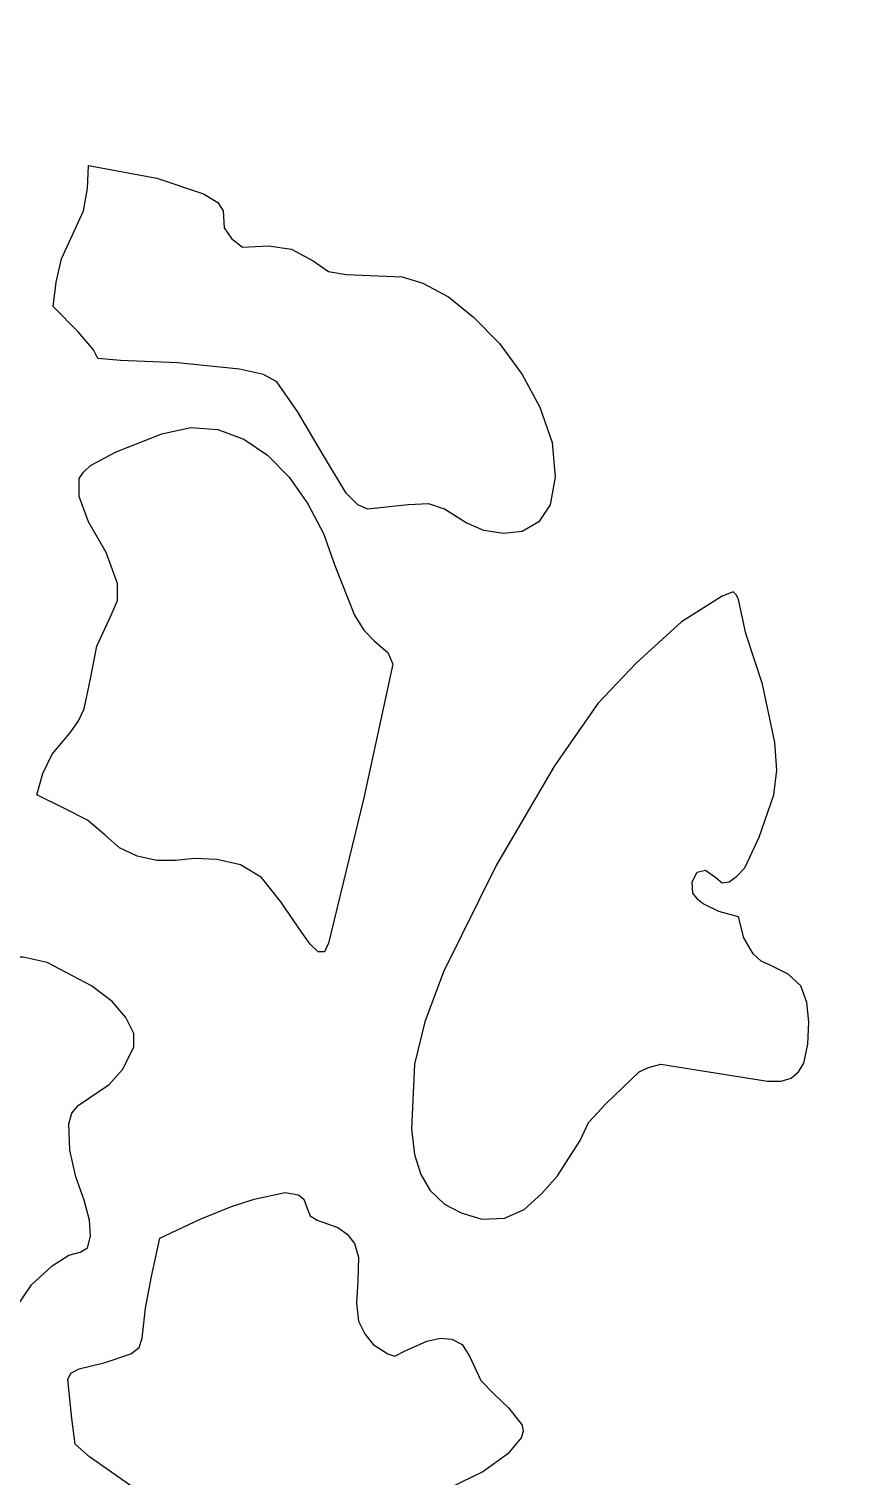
# Model space of a CAD drawing. Header units: centimetres. Extents: x -20.5 to -14.5, y -9 to 9.
# Drawn here: x -18.014 to -16.267, y -2.015 to 1.07 of the extents above; entities that cross this region are included whole.
import ezdxf

# ---------------------------------------------------------------- set-up
doc = ezdxf.new("R2010")
doc.units = ezdxf.units.CM
doc.header["$MEASUREMENT"] = 0
doc.layers.add('layer 1', color=7, linetype='Continuous')

msp = doc.modelspace()

# ---------------------------------------------------------------- linework, layer by layer
at = {"layer": 'layer 1', "color": 250}
for points, knots in [([(-14.52121, -8.99444), (-14.52121, -8.99444), (-20.51992, -8.99536), (-20.51992, -8.99536), (-20.51992, -8.99536), (-20.51992, -8.99536), (-20.51992, 9.00077), (-20.51992, 9.00077), (-20.51992, 9.00077), (-20.51992, 9.00077), (-14.52121, 9.00077), (-14.52121, 9.00077), (-14.52121, 9.00077), (-14.52121, 9.00077), (-14.52121, -8.99444), (-14.52121, -8.99444)], [0, 0, 0, 0, 0.2, 0.2, 0.2, 0.2, 0.4, 0.4, 0.4, 0.4, 0.6, 0.6, 0.6, 0.6, 1, 1, 1, 1]), ([(-17.86716, 0.36742), (-17.86716, 0.36742), (-17.8185, 0.36281), (-17.8185, 0.36281), (-17.8185, 0.36281), (-17.8185, 0.36281), (-17.69719, 0.35839), (-17.69719, 0.35839), (-17.69719, 0.35839), (-17.69719, 0.35839), (-17.56455, 0.34474), (-17.56455, 0.34474), (-17.56455, 0.34474), (-17.56455, 0.34474), (-17.5139, 0.33349), (-17.5139, 0.33349), (-17.5139, 0.33349), (-17.5139, 0.33349), (-17.48524, 0.31764), (-17.48524, 0.31764), (-17.48524, 0.31764), (-17.48524, 0.31764), (-17.44125, 0.25421), (-17.44125, 0.25421), (-17.44125, 0.25421), (-17.44125, 0.25421), (-17.38826, 0.16386), (-17.38826, 0.16386), (-17.38826, 0.16386), (-17.38826, 0.16386), (-17.33727, 0.08015), (-17.33727, 0.08015), (-17.33727, 0.08015), (-17.33727, 0.08015), (-17.31294, 0.05525), (-17.31294, 0.05525), (-17.31294, 0.05525), (-17.31294, 0.05525), (-17.29095, 0.04622), (-17.29095, 0.04622), (-17.29095, 0.04622), (-17.29095, 0.04622), (-17.20497, 0.05525), (-17.20497, 0.05525), (-17.20497, 0.05525), (-17.20497, 0.05525), (-17.16097, 0.05747), (-17.16097, 0.05747), (-17.16097, 0.05747), (-17.16097, 0.05747), (-17.12765, 0.04622), (-17.12765, 0.04622), (-17.12765, 0.04622), (-17.12765, 0.04622), (-17.08133, 0.01672), (-17.08133, 0.01672), (-17.08133, 0.01672), (-17.08133, 0.01672), (-17.044, 0.00086), (-17.044, 0.00086), (-17.044, 0.00086), (-17.044, 0.00086), (-17.00201, -0.00596), (-17.00201, -0.00596), (-17.00201, -0.00596), (-17.00201, -0.00596), (-16.96202, -0.00135), (-16.96202, -0.00135), (-16.96202, -0.00135), (-16.96202, -0.00135), (-16.92702, 0.01893), (-16.92702, 0.01893), (-16.92702, 0.01893), (-16.92702, 0.01893), (-16.9027, 0.05525), (-16.9027, 0.05525), (-16.9027, 0.05525), (-16.9027, 0.05525), (-16.8917, 0.11407), (-16.8917, 0.11407), (-16.8917, 0.11407), (-16.8917, 0.11407), (-16.89803, 0.18857), (-16.89803, 0.18857), (-16.89803, 0.18857), (-16.89803, 0.18857), (-16.92469, 0.26324), (-16.92469, 0.26324), (-16.92469, 0.26324), (-16.92469, 0.26324), (-16.96202, 0.33349), (-16.96202, 0.33349), (-16.96202, 0.33349), (-16.96202, 0.33349), (-17.01067, 0.39895), (-17.01067, 0.39895), (-17.01067, 0.39895), (-17.01067, 0.39895), (-17.06599, 0.45556), (-17.06599, 0.45556), (-17.06599, 0.45556), (-17.06599, 0.45556), (-17.11898, 0.49852), (-17.11898, 0.49852), (-17.11898, 0.49852), (-17.11898, 0.49852), (-17.17397, 0.52802), (-17.17397, 0.52802), (-17.17397, 0.52802), (-17.17397, 0.52802), (-17.2183, 0.54148), (-17.2183, 0.54148), (-17.2183, 0.54148), (-17.2183, 0.54148), (-17.33727, 0.54609), (-17.33727, 0.54609), (-17.33727, 0.54609), (-17.33727, 0.54609), (-17.37493, 0.55291), (-17.37493, 0.55291), (-17.37493, 0.55291), (-17.37493, 0.55291), (-17.40792, 0.57541), (-17.40792, 0.57541), (-17.40792, 0.57541), (-17.40792, 0.57541), (-17.45424, 0.6003), (-17.45424, 0.6003), (-17.45424, 0.6003), (-17.45424, 0.6003), (-17.5029, 0.60712), (-17.5029, 0.60712), (-17.5029, 0.60712), (-17.5029, 0.60712), (-17.55822, 0.60491), (-17.55822, 0.60491), (-17.55822, 0.60491), (-17.55822, 0.60491), (-17.58222, 0.62298), (-17.58222, 0.62298), (-17.58222, 0.62298), (-17.58222, 0.62298), (-17.59788, 0.64566), (-17.59788, 0.64566), (-17.59788, 0.64566), (-17.59788, 0.64566), (-17.59988, 0.6818), (-17.59988, 0.6818), (-17.59988, 0.6818), (-17.59988, 0.6818), (-17.61121, 0.69987), (-17.61121, 0.69987), (-17.61121, 0.69987), (-17.61121, 0.69987), (-17.64187, 0.71794), (-17.64187, 0.71794), (-17.64187, 0.71794), (-17.64187, 0.71794), (-17.74118, 0.75187), (-17.74118, 0.75187), (-17.74118, 0.75187), (-17.74118, 0.75187), (-17.88682, 0.77897), (-17.88682, 0.77897), (-17.88682, 0.77897), (-17.88682, 0.77897), (-17.88915, 0.72937), (-17.88915, 0.72937), (-17.88915, 0.72937), (-17.88915, 0.72937), (-17.89782, 0.6818), (-17.89782, 0.6818), (-17.89782, 0.6818), (-17.89782, 0.6818), (-17.92014, 0.63202), (-17.92014, 0.63202), (-17.92014, 0.63202), (-17.92014, 0.63202), (-17.94447, 0.58002), (-17.94447, 0.58002), (-17.94447, 0.58002), (-17.94447, 0.58002), (-17.95547, 0.53023), (-17.95547, 0.53023), (-17.95547, 0.53023), (-17.95547, 0.53023), (-17.96214, 0.47824), (-17.96214, 0.47824), (-17.96214, 0.47824), (-17.96214, 0.47824), (-17.90915, 0.42384), (-17.90915, 0.42384), (-17.90915, 0.42384), (-17.90915, 0.42384), (-17.87582, 0.38549), (-17.87582, 0.38549), (-17.87582, 0.38549), (-17.87582, 0.38549), (-17.86716, 0.36742), (-17.86716, 0.36742)], [0, 0, 0, 0, 0.0196078, 0.0196078, 0.0196078, 0.0196078, 0.0392157, 0.0392157, 0.0392157, 0.0392157, 0.0588235, 0.0588235, 0.0588235, 0.0588235, 0.0784314, 0.0784314, 0.0784314, 0.0784314, 0.0980392, 0.0980392, 0.0980392, 0.0980392, 0.1176471, 0.1176471, 0.1176471, 0.1176471, 0.1372549, 0.1372549, 0.1372549, 0.1372549, 0.1568627, 0.1568627, 0.1568627, 0.1568627, 0.1764706, 0.1764706, 0.1764706, 0.1764706, 0.1960784, 0.1960784, 0.1960784, 0.1960784, 0.2156863, 0.2156863, 0.2156863, 0.2156863, 0.2352941, 0.2352941, 0.2352941, 0.2352941, 0.254902, 0.254902, 0.254902, 0.254902, 0.2745098, 0.2745098, 0.2745098, 0.2745098, 0.2941176, 0.2941176, 0.2941176, 0.2941176, 0.3137255, 0.3137255, 0.3137255, 0.3137255, 0.3333333, 0.3333333, 0.3333333, 0.3333333, 0.3529412, 0.3529412, 0.3529412, 0.3529412, 0.372549, 0.372549, 0.372549, 0.372549, 0.3921569, 0.3921569, 0.3921569, 0.3921569, 0.4117647, 0.4117647, 0.4117647, 0.4117647, 0.4313725, 0.4313725, 0.4313725, 0.4313725, 0.4509804, 0.4509804, 0.4509804, 0.4509804, 0.4705882, 0.4705882, 0.4705882, 0.4705882, 0.4901961, 0.4901961, 0.4901961, 0.4901961, 0.5098039, 0.5098039, 0.5098039, 0.5098039, 0.5294118, 0.5294118, 0.5294118, 0.5294118, 0.5490196, 0.5490196, 0.5490196, 0.5490196, 0.5686275, 0.5686275, 0.5686275, 0.5686275, 0.5882353, 0.5882353, 0.5882353, 0.5882353, 0.6078431, 0.6078431, 0.6078431, 0.6078431, 0.627451, 0.627451, 0.627451, 0.627451, 0.6470588, 0.6470588, 0.6470588, 0.6470588, 0.6666667, 0.6666667, 0.6666667, 0.6666667, 0.6862745, 0.6862745, 0.6862745, 0.6862745, 0.7058824, 0.7058824, 0.7058824, 0.7058824, 0.7254902, 0.7254902, 0.7254902, 0.7254902, 0.745098, 0.745098, 0.745098, 0.745098, 0.7647059, 0.7647059, 0.7647059, 0.7647059, 0.7843137, 0.7843137, 0.7843137, 0.7843137, 0.8039216, 0.8039216, 0.8039216, 0.8039216, 0.8235294, 0.8235294, 0.8235294, 0.8235294, 0.8431373, 0.8431373, 0.8431373, 0.8431373, 0.8627451, 0.8627451, 0.8627451, 0.8627451, 0.8823529, 0.8823529, 0.8823529, 0.8823529, 0.9019608, 0.9019608, 0.9019608, 0.9019608, 0.9215686, 0.9215686, 0.9215686, 0.9215686, 0.9411765, 0.9411765, 0.9411765, 0.9411765, 0.9607843, 0.9607843, 0.9607843, 0.9607843, 1, 1, 1, 1]), ([(-17.99713, -0.56244), (-17.99713, -0.56244), (-17.93781, -0.59176), (-17.93781, -0.59176), (-17.93781, -0.59176), (-17.93781, -0.59176), (-17.88915, -0.61665), (-17.88915, -0.61665), (-17.88915, -0.61665), (-17.88915, -0.61665), (-17.85149, -0.64836), (-17.85149, -0.64836), (-17.85149, -0.64836), (-17.85149, -0.64836), (-17.82083, -0.67547), (-17.82083, -0.67547), (-17.82083, -0.67547), (-17.82083, -0.67547), (-17.78317, -0.69354), (-17.78317, -0.69354), (-17.78317, -0.69354), (-17.78317, -0.69354), (-17.74118, -0.70257), (-17.74118, -0.70257), (-17.74118, -0.70257), (-17.74118, -0.70257), (-17.70152, -0.70257), (-17.70152, -0.70257), (-17.70152, -0.70257), (-17.70152, -0.70257), (-17.66187, -0.69815), (-17.66187, -0.69815), (-17.66187, -0.69815), (-17.66187, -0.69815), (-17.61321, -0.70036), (-17.61321, -0.70036), (-17.61321, -0.70036), (-17.61321, -0.70036), (-17.56255, -0.71161), (-17.56255, -0.71161), (-17.56255, -0.71161), (-17.56255, -0.71161), (-17.51823, -0.73871), (-17.51823, -0.73871), (-17.51823, -0.73871), (-17.51823, -0.73871), (-17.47657, -0.7909), (-17.47657, -0.7909), (-17.47657, -0.7909), (-17.47657, -0.7909), (-17.43225, -0.85635), (-17.43225, -0.85635), (-17.43225, -0.85635), (-17.43225, -0.85635), (-17.41459, -0.88125), (-17.41459, -0.88125), (-17.41459, -0.88125), (-17.41459, -0.88125), (-17.39692, -0.8971), (-17.39692, -0.8971), (-17.39692, -0.8971), (-17.39692, -0.8971), (-17.38359, -0.8971), (-17.38359, -0.8971), (-17.38359, -0.8971), (-17.38359, -0.8971), (-17.37493, -0.87903), (-17.37493, -0.87903), (-17.37493, -0.87903), (-17.37493, -0.87903), (-17.29994, -0.56908), (-17.29994, -0.56908), (-17.29994, -0.56908), (-17.29994, -0.56908), (-17.23796, -0.2842), (-17.23796, -0.2842), (-17.23796, -0.2842), (-17.23796, -0.2842), (-17.24896, -0.25931), (-17.24896, -0.25931), (-17.24896, -0.25931), (-17.24896, -0.25931), (-17.27795, -0.23442), (-17.27795, -0.23442), (-17.27795, -0.23442), (-17.27795, -0.23442), (-17.29994, -0.21174), (-17.29994, -0.21174), (-17.29994, -0.21174), (-17.29994, -0.21174), (-17.31961, -0.18002), (-17.31961, -0.18002), (-17.31961, -0.18002), (-17.31961, -0.18002), (-17.3616, -0.07382), (-17.3616, -0.07382), (-17.3616, -0.07382), (-17.3616, -0.07382), (-17.38593, -0.00596), (-17.38593, -0.00596), (-17.38593, -0.00596), (-17.38593, -0.00596), (-17.41892, 0.05747), (-17.41892, 0.05747), (-17.41892, 0.05747), (-17.41892, 0.05747), (-17.45891, 0.11407), (-17.45891, 0.11407), (-17.45891, 0.11407), (-17.45891, 0.11407), (-17.50523, 0.16146), (-17.50523, 0.16146), (-17.50523, 0.16146), (-17.50523, 0.16146), (-17.55589, 0.19539), (-17.55589, 0.19539), (-17.55589, 0.19539), (-17.55589, 0.19539), (-17.61121, 0.21585), (-17.61121, 0.21585), (-17.61121, 0.21585), (-17.61121, 0.21585), (-17.66853, 0.22028), (-17.66853, 0.22028), (-17.66853, 0.22028), (-17.66853, 0.22028), (-17.73019, 0.20682), (-17.73019, 0.20682), (-17.73019, 0.20682), (-17.73019, 0.20682), (-17.8275, 0.16828), (-17.8275, 0.16828), (-17.8275, 0.16828), (-17.8275, 0.16828), (-17.88249, 0.13897), (-17.88249, 0.13897), (-17.88249, 0.13897), (-17.88249, 0.13897), (-17.89782, 0.12532), (-17.89782, 0.12532), (-17.89782, 0.12532), (-17.89782, 0.12532), (-17.90681, 0.11168), (-17.90681, 0.11168), (-17.90681, 0.11168), (-17.90681, 0.11168), (-17.90681, 0.07332), (-17.90681, 0.07332), (-17.90681, 0.07332), (-17.90681, 0.07332), (-17.88682, 0.01893), (-17.88682, 0.01893), (-17.88682, 0.01893), (-17.88682, 0.01893), (-17.84949, -0.04653), (-17.84949, -0.04653), (-17.84949, -0.04653), (-17.84949, -0.04653), (-17.82516, -0.11217), (-17.82516, -0.11217), (-17.82516, -0.11217), (-17.82516, -0.11217), (-17.82516, -0.14831), (-17.82516, -0.14831), (-17.82516, -0.14831), (-17.82516, -0.14831), (-17.8385, -0.18002), (-17.8385, -0.18002), (-17.8385, -0.18002), (-17.8385, -0.18002), (-17.86916, -0.24566), (-17.86916, -0.24566), (-17.86916, -0.24566), (-17.86916, -0.24566), (-17.88249, -0.31573), (-17.88249, -0.31573), (-17.88249, -0.31573), (-17.88249, -0.31573), (-17.89582, -0.37916), (-17.89582, -0.37916), (-17.89582, -0.37916), (-17.89582, -0.37916), (-17.90915, -0.40627), (-17.90915, -0.40627), (-17.90915, -0.40627), (-17.90915, -0.40627), (-17.92681, -0.43116), (-17.92681, -0.43116), (-17.92681, -0.43116), (-17.92681, -0.43116), (-17.96413, -0.47633), (-17.96413, -0.47633), (-17.96413, -0.47633), (-17.96413, -0.47633), (-17.98413, -0.51708), (-17.98413, -0.51708), (-17.98413, -0.51708), (-17.98413, -0.51708), (-17.99713, -0.56244), (-17.99713, -0.56244)], [0, 0, 0, 0, 0.0196078, 0.0196078, 0.0196078, 0.0196078, 0.0392157, 0.0392157, 0.0392157, 0.0392157, 0.0588235, 0.0588235, 0.0588235, 0.0588235, 0.0784314, 0.0784314, 0.0784314, 0.0784314, 0.0980392, 0.0980392, 0.0980392, 0.0980392, 0.1176471, 0.1176471, 0.1176471, 0.1176471, 0.1372549, 0.1372549, 0.1372549, 0.1372549, 0.1568627, 0.1568627, 0.1568627, 0.1568627, 0.1764706, 0.1764706, 0.1764706, 0.1764706, 0.1960784, 0.1960784, 0.1960784, 0.1960784, 0.2156863, 0.2156863, 0.2156863, 0.2156863, 0.2352941, 0.2352941, 0.2352941, 0.2352941, 0.254902, 0.254902, 0.254902, 0.254902, 0.2745098, 0.2745098, 0.2745098, 0.2745098, 0.2941176, 0.2941176, 0.2941176, 0.2941176, 0.3137255, 0.3137255, 0.3137255, 0.3137255, 0.3333333, 0.3333333, 0.3333333, 0.3333333, 0.3529412, 0.3529412, 0.3529412, 0.3529412, 0.372549, 0.372549, 0.372549, 0.372549, 0.3921569, 0.3921569, 0.3921569, 0.3921569, 0.4117647, 0.4117647, 0.4117647, 0.4117647, 0.4313725, 0.4313725, 0.4313725, 0.4313725, 0.4509804, 0.4509804, 0.4509804, 0.4509804, 0.4705882, 0.4705882, 0.4705882, 0.4705882, 0.4901961, 0.4901961, 0.4901961, 0.4901961, 0.5098039, 0.5098039, 0.5098039, 0.5098039, 0.5294118, 0.5294118, 0.5294118, 0.5294118, 0.5490196, 0.5490196, 0.5490196, 0.5490196, 0.5686275, 0.5686275, 0.5686275, 0.5686275, 0.5882353, 0.5882353, 0.5882353, 0.5882353, 0.6078431, 0.6078431, 0.6078431, 0.6078431, 0.627451, 0.627451, 0.627451, 0.627451, 0.6470588, 0.6470588, 0.6470588, 0.6470588, 0.6666667, 0.6666667, 0.6666667, 0.6666667, 0.6862745, 0.6862745, 0.6862745, 0.6862745, 0.7058824, 0.7058824, 0.7058824, 0.7058824, 0.7254902, 0.7254902, 0.7254902, 0.7254902, 0.745098, 0.745098, 0.745098, 0.745098, 0.7647059, 0.7647059, 0.7647059, 0.7647059, 0.7843137, 0.7843137, 0.7843137, 0.7843137, 0.8039216, 0.8039216, 0.8039216, 0.8039216, 0.8235294, 0.8235294, 0.8235294, 0.8235294, 0.8431373, 0.8431373, 0.8431373, 0.8431373, 0.8627451, 0.8627451, 0.8627451, 0.8627451, 0.8823529, 0.8823529, 0.8823529, 0.8823529, 0.9019608, 0.9019608, 0.9019608, 0.9019608, 0.9215686, 0.9215686, 0.9215686, 0.9215686, 0.9411765, 0.9411765, 0.9411765, 0.9411765, 0.9607843, 0.9607843, 0.9607843, 0.9607843, 1, 1, 1, 1]), ([(-16.82105, -1.26127), (-16.82105, -1.26127), (-16.83871, -1.2998), (-16.83871, -1.2998), (-16.83871, -1.2998), (-16.83871, -1.2998), (-16.88703, -1.37448), (-16.88703, -1.37448), (-16.88703, -1.37448), (-16.88703, -1.37448), (-16.92036, -1.41283), (-16.92036, -1.41283), (-16.92036, -1.41283), (-16.92036, -1.41283), (-16.95769, -1.44676), (-16.95769, -1.44676), (-16.95769, -1.44676), (-16.95769, -1.44676), (-16.99968, -1.46501), (-16.99968, -1.46501), (-16.99968, -1.46501), (-16.99968, -1.46501), (-17.04833, -1.46723), (-17.04833, -1.46723), (-17.04833, -1.46723), (-17.04833, -1.46723), (-17.09232, -1.45358), (-17.09232, -1.45358), (-17.09232, -1.45358), (-17.09232, -1.45358), (-17.12765, -1.43551), (-17.12765, -1.43551), (-17.12765, -1.43551), (-17.12765, -1.43551), (-17.15864, -1.40619), (-17.15864, -1.40619), (-17.15864, -1.40619), (-17.15864, -1.40619), (-17.17864, -1.37227), (-17.17864, -1.37227), (-17.17864, -1.37227), (-17.17864, -1.37227), (-17.19163, -1.32912), (-17.19163, -1.32912), (-17.19163, -1.32912), (-17.19163, -1.32912), (-17.1983, -1.27491), (-17.1983, -1.27491), (-17.1983, -1.27491), (-17.1983, -1.27491), (-17.19163, -1.13699), (-17.19163, -1.13699), (-17.19163, -1.13699), (-17.19163, -1.13699), (-17.16964, -1.04646), (-17.16964, -1.04646), (-17.16964, -1.04646), (-17.16964, -1.04646), (-17.12998, -0.94006), (-17.12998, -0.94006), (-17.12998, -0.94006), (-17.12998, -0.94006), (-17.01734, -0.71161), (-17.01734, -0.71161), (-17.01734, -0.71161), (-17.01734, -0.71161), (-16.8937, -0.50122), (-16.8937, -0.50122), (-16.8937, -0.50122), (-16.8937, -0.50122), (-16.80105, -0.36773), (-16.80105, -0.36773), (-16.80105, -0.36773), (-16.80105, -0.36773), (-16.7194, -0.2818), (-16.7194, -0.2818), (-16.7194, -0.2818), (-16.7194, -0.2818), (-16.62242, -0.19367), (-16.62242, -0.19367), (-16.62242, -0.19367), (-16.62242, -0.19367), (-16.53611, -0.13927), (-16.53611, -0.13927), (-16.53611, -0.13927), (-16.53611, -0.13927), (-16.51211, -0.13024), (-16.51211, -0.13024), (-16.51211, -0.13024), (-16.51211, -0.13024), (-16.50545, -0.13706), (-16.50545, -0.13706), (-16.50545, -0.13706), (-16.50545, -0.13706), (-16.50078, -0.1461), (-16.50078, -0.1461), (-16.50078, -0.1461), (-16.50078, -0.1461), (-16.48545, -0.21856), (-16.48545, -0.21856), (-16.48545, -0.21856), (-16.48545, -0.21856), (-16.45013, -0.32716), (-16.45013, -0.32716), (-16.45013, -0.32716), (-16.45013, -0.32716), (-16.4238, -0.45144), (-16.4238, -0.45144), (-16.4238, -0.45144), (-16.4238, -0.45144), (-16.41913, -0.51026), (-16.41913, -0.51026), (-16.41913, -0.51026), (-16.41913, -0.51026), (-16.4258, -0.56244), (-16.4258, -0.56244), (-16.4258, -0.56244), (-16.4258, -0.56244), (-16.45679, -0.65279), (-16.45679, -0.65279), (-16.45679, -0.65279), (-16.45679, -0.65279), (-16.48779, -0.71843), (-16.48779, -0.71843), (-16.48779, -0.71843), (-16.48779, -0.71843), (-16.50545, -0.7365), (-16.50545, -0.7365), (-16.50545, -0.7365), (-16.50545, -0.7365), (-16.52078, -0.74793), (-16.52078, -0.74793), (-16.52078, -0.74793), (-16.52078, -0.74793), (-16.53611, -0.75015), (-16.53611, -0.75015), (-16.53611, -0.75015), (-16.53611, -0.75015), (-16.54944, -0.73871), (-16.54944, -0.73871), (-16.54944, -0.73871), (-16.54944, -0.73871), (-16.57143, -0.72304), (-16.57143, -0.72304), (-16.57143, -0.72304), (-16.57143, -0.72304), (-16.5891, -0.72747), (-16.5891, -0.72747), (-16.5891, -0.72747), (-16.5891, -0.72747), (-16.6001, -0.74793), (-16.6001, -0.74793), (-16.6001, -0.74793), (-16.6001, -0.74793), (-16.5981, -0.77264), (-16.5981, -0.77264), (-16.5981, -0.77264), (-16.5981, -0.77264), (-16.5871, -0.78629), (-16.5871, -0.78629), (-16.5871, -0.78629), (-16.5871, -0.78629), (-16.5761, -0.79532), (-16.5761, -0.79532), (-16.5761, -0.79532), (-16.5761, -0.79532), (-16.54277, -0.81118), (-16.54277, -0.81118), (-16.54277, -0.81118), (-16.54277, -0.81118), (-16.50078, -0.82243), (-16.50078, -0.82243), (-16.50078, -0.82243), (-16.50078, -0.82243), (-16.48979, -0.86778), (-16.48979, -0.86778), (-16.48979, -0.86778), (-16.48979, -0.86778), (-16.47012, -0.90171), (-16.47012, -0.90171), (-16.47012, -0.90171), (-16.47012, -0.90171), (-16.45246, -0.91757), (-16.45246, -0.91757), (-16.45246, -0.91757), (-16.45246, -0.91757), (-16.43246, -0.9266), (-16.43246, -0.9266), (-16.43246, -0.9266), (-16.43246, -0.9266), (-16.39514, -0.94467), (-16.39514, -0.94467), (-16.39514, -0.94467), (-16.39514, -0.94467), (-16.36848, -0.96957), (-16.36848, -0.96957), (-16.36848, -0.96957), (-16.36848, -0.96957), (-16.35515, -1.00571), (-16.35515, -1.00571), (-16.35515, -1.00571), (-16.35515, -1.00571), (-16.35082, -1.04646), (-16.35082, -1.04646), (-16.35082, -1.04646), (-16.35082, -1.04646), (-16.35315, -1.09403), (-16.35315, -1.09403), (-16.35315, -1.09403), (-16.35315, -1.09403), (-16.36181, -1.13459), (-16.36181, -1.13459), (-16.36181, -1.13459), (-16.36181, -1.13459), (-16.37281, -1.15285), (-16.37281, -1.15285), (-16.37281, -1.15285), (-16.37281, -1.15285), (-16.38847, -1.16631), (-16.38847, -1.16631), (-16.38847, -1.16631), (-16.38847, -1.16631), (-16.41047, -1.17313), (-16.41047, -1.17313), (-16.41047, -1.17313), (-16.41047, -1.17313), (-16.43913, -1.17313), (-16.43913, -1.17313), (-16.43913, -1.17313), (-16.43913, -1.17313), (-16.59576, -1.14824), (-16.59576, -1.14824), (-16.59576, -1.14824), (-16.59576, -1.14824), (-16.66641, -1.13699), (-16.66641, -1.13699), (-16.66641, -1.13699), (-16.66641, -1.13699), (-16.69308, -1.14363), (-16.69308, -1.14363), (-16.69308, -1.14363), (-16.69308, -1.14363), (-16.71274, -1.15285), (-16.71274, -1.15285), (-16.71274, -1.15285), (-16.71274, -1.15285), (-16.78339, -1.2207), (-16.78339, -1.2207), (-16.78339, -1.2207), (-16.78339, -1.2207), (-16.82105, -1.26127), (-16.82105, -1.26127)], [0, 0, 0, 0, 0.015625, 0.015625, 0.015625, 0.015625, 0.03125, 0.03125, 0.03125, 0.03125, 0.046875, 0.046875, 0.046875, 0.046875, 0.0625, 0.0625, 0.0625, 0.0625, 0.078125, 0.078125, 0.078125, 0.078125, 0.09375, 0.09375, 0.09375, 0.09375, 0.109375, 0.109375, 0.109375, 0.109375, 0.125, 0.125, 0.125, 0.125, 0.140625, 0.140625, 0.140625, 0.140625, 0.15625, 0.15625, 0.15625, 0.15625, 0.171875, 0.171875, 0.171875, 0.171875, 0.1875, 0.1875, 0.1875, 0.1875, 0.203125, 0.203125, 0.203125, 0.203125, 0.21875, 0.21875, 0.21875, 0.21875, 0.234375, 0.234375, 0.234375, 0.234375, 0.25, 0.25, 0.25, 0.25, 0.265625, 0.265625, 0.265625, 0.265625, 0.28125, 0.28125, 0.28125, 0.28125, 0.296875, 0.296875, 0.296875, 0.296875, 0.3125, 0.3125, 0.3125, 0.3125, 0.328125, 0.328125, 0.328125, 0.328125, 0.34375, 0.34375, 0.34375, 0.34375, 0.359375, 0.359375, 0.359375, 0.359375, 0.375, 0.375, 0.375, 0.375, 0.390625, 0.390625, 0.390625, 0.390625, 0.40625, 0.40625, 0.40625, 0.40625, 0.421875, 0.421875, 0.421875, 0.421875, 0.4375, 0.4375, 0.4375, 0.4375, 0.453125, 0.453125, 0.453125, 0.453125, 0.46875, 0.46875, 0.46875, 0.46875, 0.484375, 0.484375, 0.484375, 0.484375, 0.5, 0.5, 0.5, 0.5, 0.515625, 0.515625, 0.515625, 0.515625, 0.53125, 0.53125, 0.53125, 0.53125, 0.546875, 0.546875, 0.546875, 0.546875, 0.5625, 0.5625, 0.5625, 0.5625, 0.578125, 0.578125, 0.578125, 0.578125, 0.59375, 0.59375, 0.59375, 0.59375, 0.609375, 0.609375, 0.609375, 0.609375, 0.625, 0.625, 0.625, 0.625, 0.640625, 0.640625, 0.640625, 0.640625, 0.65625, 0.65625, 0.65625, 0.65625, 0.671875, 0.671875, 0.671875, 0.671875, 0.6875, 0.6875, 0.6875, 0.6875, 0.703125, 0.703125, 0.703125, 0.703125, 0.71875, 0.71875, 0.71875, 0.71875, 0.734375, 0.734375, 0.734375, 0.734375, 0.75, 0.75, 0.75, 0.75, 0.765625, 0.765625, 0.765625, 0.765625, 0.78125, 0.78125, 0.78125, 0.78125, 0.796875, 0.796875, 0.796875, 0.796875, 0.8125, 0.8125, 0.8125, 0.8125, 0.828125, 0.828125, 0.828125, 0.828125, 0.84375, 0.84375, 0.84375, 0.84375, 0.859375, 0.859375, 0.859375, 0.859375, 0.875, 0.875, 0.875, 0.875, 0.890625, 0.890625, 0.890625, 0.890625, 0.90625, 0.90625, 0.90625, 0.90625, 0.921875, 0.921875, 0.921875, 0.921875, 0.9375, 0.9375, 0.9375, 0.9375, 0.953125, 0.953125, 0.953125, 0.953125, 0.96875, 0.96875, 0.96875, 0.96875, 1, 1, 1, 1]), ([(-17.90448, -1.53729), (-17.90448, -1.53729), (-17.92881, -1.54411), (-17.92881, -1.54411), (-17.92881, -1.54411), (-17.92881, -1.54411), (-17.96413, -1.56679), (-17.96413, -1.56679), (-17.96413, -1.56679), (-17.96413, -1.56679), (-18.00846, -1.60736), (-18.00846, -1.60736), (-18.00846, -1.60736), (-18.00846, -1.60736), (-18.04812, -1.66618), (-18.04812, -1.66618), (-18.04812, -1.66618), (-18.04812, -1.66618), (-18.06778, -1.69568), (-18.06778, -1.69568), (-18.06778, -1.69568), (-18.06778, -1.69568), (-18.08777, -1.71154), (-18.08777, -1.71154), (-18.08777, -1.71154), (-18.08777, -1.71154), (-18.13177, -1.725), (-18.13177, -1.725), (-18.13177, -1.725), (-18.13177, -1.725), (-18.17376, -1.72961), (-18.17376, -1.72961), (-18.17376, -1.72961), (-18.17376, -1.72961), (-18.19142, -1.73864), (-18.19142, -1.73864), (-18.19142, -1.73864), (-18.19142, -1.73864), (-18.20708, -1.75671), (-18.20708, -1.75671), (-18.20708, -1.75671), (-18.20708, -1.75671), (-18.23574, -1.79064), (-18.23574, -1.79064), (-18.23574, -1.79064), (-18.23574, -1.79064), (-18.26874, -1.80871), (-18.26874, -1.80871), (-18.26874, -1.80871), (-18.26874, -1.80871), (-18.30406, -1.80428), (-18.30406, -1.80428), (-18.30406, -1.80428), (-18.30406, -1.80428), (-18.33705, -1.77478), (-18.33705, -1.77478), (-18.33705, -1.77478), (-18.33705, -1.77478), (-18.37471, -1.69568), (-18.37471, -1.69568), (-18.37471, -1.69568), (-18.37471, -1.69568), (-18.40337, -1.55997), (-18.40337, -1.55997), (-18.40337, -1.55997), (-18.40337, -1.55997), (-18.41004, -1.48069), (-18.41004, -1.48069), (-18.41004, -1.48069), (-18.41004, -1.48069), (-18.41004, -1.39476), (-18.41004, -1.39476), (-18.41004, -1.39476), (-18.41004, -1.39476), (-18.40104, -1.31105), (-18.40104, -1.31105), (-18.40104, -1.31105), (-18.40104, -1.31105), (-18.37905, -1.22734), (-18.37905, -1.22734), (-18.37905, -1.22734), (-18.37905, -1.22734), (-18.34805, -1.15506), (-18.34805, -1.15506), (-18.34805, -1.15506), (-18.34805, -1.15506), (-18.31273, -1.08942), (-18.31273, -1.08942), (-18.31273, -1.08942), (-18.31273, -1.08942), (-18.27307, -1.03742), (-18.27307, -1.03742), (-18.27307, -1.03742), (-18.27307, -1.03742), (-18.23574, -0.99206), (-18.23574, -0.99206), (-18.23574, -0.99206), (-18.23574, -0.99206), (-18.19375, -0.95813), (-18.19375, -0.95813), (-18.19375, -0.95813), (-18.19375, -0.95813), (-18.15409, -0.93343), (-18.15409, -0.93343), (-18.15409, -0.93343), (-18.15409, -0.93343), (-18.07011, -0.90853), (-18.07011, -0.90853), (-18.07011, -0.90853), (-18.07011, -0.90853), (-18.02612, -0.90853), (-18.02612, -0.90853), (-18.02612, -0.90853), (-18.02612, -0.90853), (-17.97513, -0.91978), (-17.97513, -0.91978), (-17.97513, -0.91978), (-17.97513, -0.91978), (-17.88015, -0.96957), (-17.88015, -0.96957), (-17.88015, -0.96957), (-17.88015, -0.96957), (-17.83616, -1.00349), (-17.83616, -1.00349), (-17.83616, -1.00349), (-17.83616, -1.00349), (-17.8075, -1.03742), (-17.8075, -1.03742), (-17.8075, -1.03742), (-17.8075, -1.03742), (-17.78984, -1.07135), (-17.78984, -1.07135), (-17.78984, -1.07135), (-17.78984, -1.07135), (-17.78984, -1.10067), (-17.78984, -1.10067), (-17.78984, -1.10067), (-17.78984, -1.10067), (-17.81417, -1.14824), (-17.81417, -1.14824), (-17.81417, -1.14824), (-17.81417, -1.14824), (-17.84283, -1.17995), (-17.84283, -1.17995), (-17.84283, -1.17995), (-17.84283, -1.17995), (-17.90915, -1.22513), (-17.90915, -1.22513), (-17.90915, -1.22513), (-17.90915, -1.22513), (-17.92214, -1.24098), (-17.92214, -1.24098), (-17.92214, -1.24098), (-17.92214, -1.24098), (-17.92881, -1.26366), (-17.92881, -1.26366), (-17.92881, -1.26366), (-17.92881, -1.26366), (-17.92681, -1.32009), (-17.92681, -1.32009), (-17.92681, -1.32009), (-17.92681, -1.32009), (-17.91348, -1.37669), (-17.91348, -1.37669), (-17.91348, -1.37669), (-17.91348, -1.37669), (-17.89582, -1.42648), (-17.89582, -1.42648), (-17.89582, -1.42648), (-17.89582, -1.42648), (-17.88482, -1.46944), (-17.88482, -1.46944), (-17.88482, -1.46944), (-17.88482, -1.46944), (-17.88249, -1.50337), (-17.88249, -1.50337), (-17.88249, -1.50337), (-17.88249, -1.50337), (-17.88915, -1.52826), (-17.88915, -1.52826), (-17.88915, -1.52826), (-17.88915, -1.52826), (-17.90448, -1.53729), (-17.90448, -1.53729)], [0, 0, 0, 0, 0.0212766, 0.0212766, 0.0212766, 0.0212766, 0.0425532, 0.0425532, 0.0425532, 0.0425532, 0.0638298, 0.0638298, 0.0638298, 0.0638298, 0.0851064, 0.0851064, 0.0851064, 0.0851064, 0.106383, 0.106383, 0.106383, 0.106383, 0.1276596, 0.1276596, 0.1276596, 0.1276596, 0.1489362, 0.1489362, 0.1489362, 0.1489362, 0.1702128, 0.1702128, 0.1702128, 0.1702128, 0.1914894, 0.1914894, 0.1914894, 0.1914894, 0.212766, 0.212766, 0.212766, 0.212766, 0.2340426, 0.2340426, 0.2340426, 0.2340426, 0.2553191, 0.2553191, 0.2553191, 0.2553191, 0.2765957, 0.2765957, 0.2765957, 0.2765957, 0.2978723, 0.2978723, 0.2978723, 0.2978723, 0.3191489, 0.3191489, 0.3191489, 0.3191489, 0.3404255, 0.3404255, 0.3404255, 0.3404255, 0.3617021, 0.3617021, 0.3617021, 0.3617021, 0.3829787, 0.3829787, 0.3829787, 0.3829787, 0.4042553, 0.4042553, 0.4042553, 0.4042553, 0.4255319, 0.4255319, 0.4255319, 0.4255319, 0.4468085, 0.4468085, 0.4468085, 0.4468085, 0.4680851, 0.4680851, 0.4680851, 0.4680851, 0.4893617, 0.4893617, 0.4893617, 0.4893617, 0.5106383, 0.5106383, 0.5106383, 0.5106383, 0.5319149, 0.5319149, 0.5319149, 0.5319149, 0.5531915, 0.5531915, 0.5531915, 0.5531915, 0.5744681, 0.5744681, 0.5744681, 0.5744681, 0.5957447, 0.5957447, 0.5957447, 0.5957447, 0.6170213, 0.6170213, 0.6170213, 0.6170213, 0.6382979, 0.6382979, 0.6382979, 0.6382979, 0.6595745, 0.6595745, 0.6595745, 0.6595745, 0.6808511, 0.6808511, 0.6808511, 0.6808511, 0.7021277, 0.7021277, 0.7021277, 0.7021277, 0.7234043, 0.7234043, 0.7234043, 0.7234043, 0.7446809, 0.7446809, 0.7446809, 0.7446809, 0.7659574, 0.7659574, 0.7659574, 0.7659574, 0.787234, 0.787234, 0.787234, 0.787234, 0.8085106, 0.8085106, 0.8085106, 0.8085106, 0.8297872, 0.8297872, 0.8297872, 0.8297872, 0.8510638, 0.8510638, 0.8510638, 0.8510638, 0.8723404, 0.8723404, 0.8723404, 0.8723404, 0.893617, 0.893617, 0.893617, 0.893617, 0.9148936, 0.9148936, 0.9148936, 0.9148936, 0.9361702, 0.9361702, 0.9361702, 0.9361702, 0.9574468, 0.9574468, 0.9574468, 0.9574468, 1, 1, 1, 1]), ([(-17.91548, -1.94682), (-17.91548, -1.94682), (-17.88482, -1.97392), (-17.88482, -1.97392), (-17.88482, -1.97392), (-17.88482, -1.97392), (-17.79417, -2.03716), (-17.79417, -2.03716), (-17.79417, -2.03716), (-17.79417, -2.03716), (-17.73252, -2.06888), (-17.73252, -2.06888), (-17.73252, -2.06888), (-17.73252, -2.06888), (-17.65753, -2.09598), (-17.65753, -2.09598), (-17.65753, -2.09598), (-17.65753, -2.09598), (-17.57788, -2.11645), (-17.57788, -2.11645), (-17.57788, -2.11645), (-17.57788, -2.11645), (-17.48757, -2.12549), (-17.48757, -2.12549), (-17.48757, -2.12549), (-17.48757, -2.12549), (-17.39259, -2.11866), (-17.39259, -2.11866), (-17.39259, -2.11866), (-17.39259, -2.11866), (-17.29761, -2.10059), (-17.29761, -2.10059), (-17.29761, -2.10059), (-17.29761, -2.10059), (-17.20263, -2.07349), (-17.20263, -2.07349), (-17.20263, -2.07349), (-17.20263, -2.07349), (-17.11665, -2.03956), (-17.11665, -2.03956), (-17.11665, -2.03956), (-17.11665, -2.03956), (-17.046, -2.00563), (-17.046, -2.00563), (-17.046, -2.00563), (-17.046, -2.00563), (-16.99301, -1.9671), (-16.99301, -1.9671), (-16.99301, -1.9671), (-16.99301, -1.9671), (-16.96435, -1.93317), (-16.96435, -1.93317), (-16.96435, -1.93317), (-16.96435, -1.93317), (-16.96002, -1.91953), (-16.96002, -1.91953), (-16.96002, -1.91953), (-16.96002, -1.91953), (-16.96202, -1.90607), (-16.96202, -1.90607), (-16.96202, -1.90607), (-16.96202, -1.90607), (-16.99101, -1.86993), (-16.99101, -1.86993), (-16.99101, -1.86993), (-16.99101, -1.86993), (-17.02167, -1.84042), (-17.02167, -1.84042), (-17.02167, -1.84042), (-17.02167, -1.84042), (-17.05033, -1.81111), (-17.05033, -1.81111), (-17.05033, -1.81111), (-17.05033, -1.81111), (-17.07466, -1.75893), (-17.07466, -1.75893), (-17.07466, -1.75893), (-17.07466, -1.75893), (-17.09032, -1.73403), (-17.09032, -1.73403), (-17.09032, -1.73403), (-17.09032, -1.73403), (-17.11232, -1.72279), (-17.11232, -1.72279), (-17.11232, -1.72279), (-17.11232, -1.72279), (-17.13665, -1.72057), (-17.13665, -1.72057), (-17.13665, -1.72057), (-17.13665, -1.72057), (-17.16531, -1.7274), (-17.16531, -1.7274), (-17.16531, -1.7274), (-17.16531, -1.7274), (-17.21163, -1.74768), (-17.21163, -1.74768), (-17.21163, -1.74768), (-17.21163, -1.74768), (-17.23363, -1.75893), (-17.23363, -1.75893), (-17.23363, -1.75893), (-17.23363, -1.75893), (-17.24896, -1.7545), (-17.24896, -1.7545), (-17.24896, -1.7545), (-17.24896, -1.7545), (-17.27995, -1.73403), (-17.27995, -1.73403), (-17.27995, -1.73403), (-17.27995, -1.73403), (-17.29761, -1.71154), (-17.29761, -1.71154), (-17.29761, -1.71154), (-17.29761, -1.71154), (-17.31094, -1.68443), (-17.31094, -1.68443), (-17.31094, -1.68443), (-17.31094, -1.68443), (-17.31527, -1.6459), (-17.31527, -1.6459), (-17.31527, -1.6459), (-17.31527, -1.6459), (-17.31294, -1.59832), (-17.31294, -1.59832), (-17.31294, -1.59832), (-17.31294, -1.59832), (-17.31094, -1.54854), (-17.31094, -1.54854), (-17.31094, -1.54854), (-17.31094, -1.54854), (-17.31961, -1.51922), (-17.31961, -1.51922), (-17.31961, -1.51922), (-17.31961, -1.51922), (-17.33527, -1.49894), (-17.33527, -1.49894), (-17.33527, -1.49894), (-17.33527, -1.49894), (-17.35493, -1.4853), (-17.35493, -1.4853), (-17.35493, -1.4853), (-17.35493, -1.4853), (-17.39926, -1.46944), (-17.39926, -1.46944), (-17.39926, -1.46944), (-17.39926, -1.46944), (-17.41459, -1.4604), (-17.41459, -1.4604), (-17.41459, -1.4604), (-17.41459, -1.4604), (-17.42125, -1.44233), (-17.42125, -1.44233), (-17.42125, -1.44233), (-17.42125, -1.44233), (-17.42792, -1.42426), (-17.42792, -1.42426), (-17.42792, -1.42426), (-17.42792, -1.42426), (-17.43891, -1.41523), (-17.43891, -1.41523), (-17.43891, -1.41523), (-17.43891, -1.41523), (-17.46758, -1.41062), (-17.46758, -1.41062), (-17.46758, -1.41062), (-17.46758, -1.41062), (-17.53389, -1.42426), (-17.53389, -1.42426), (-17.53389, -1.42426), (-17.53389, -1.42426), (-17.58222, -1.44012), (-17.58222, -1.44012), (-17.58222, -1.44012), (-17.58222, -1.44012), (-17.64854, -1.46723), (-17.64854, -1.46723), (-17.64854, -1.46723), (-17.64854, -1.46723), (-17.73452, -1.50798), (-17.73452, -1.50798), (-17.73452, -1.50798), (-17.73452, -1.50798), (-17.75218, -1.58929), (-17.75218, -1.58929), (-17.75218, -1.58929), (-17.75218, -1.58929), (-17.76551, -1.65714), (-17.76551, -1.65714), (-17.76551, -1.65714), (-17.76551, -1.65714), (-17.77218, -1.72057), (-17.77218, -1.72057), (-17.77218, -1.72057), (-17.77218, -1.72057), (-17.77884, -1.74086), (-17.77884, -1.74086), (-17.77884, -1.74086), (-17.77884, -1.74086), (-17.7965, -1.7545), (-17.7965, -1.7545), (-17.7965, -1.7545), (-17.7965, -1.7545), (-17.85149, -1.77257), (-17.85149, -1.77257), (-17.85149, -1.77257), (-17.85149, -1.77257), (-17.90681, -1.78621), (-17.90681, -1.78621), (-17.90681, -1.78621), (-17.90681, -1.78621), (-17.92448, -1.79525), (-17.92448, -1.79525), (-17.92448, -1.79525), (-17.92448, -1.79525), (-17.93114, -1.80871), (-17.93114, -1.80871), (-17.93114, -1.80871), (-17.93114, -1.80871), (-17.92214, -1.89242), (-17.92214, -1.89242), (-17.92214, -1.89242), (-17.92214, -1.89242), (-17.91548, -1.94682), (-17.91548, -1.94682)], [0, 0, 0, 0, 0.0175439, 0.0175439, 0.0175439, 0.0175439, 0.0350877, 0.0350877, 0.0350877, 0.0350877, 0.0526316, 0.0526316, 0.0526316, 0.0526316, 0.0701754, 0.0701754, 0.0701754, 0.0701754, 0.0877193, 0.0877193, 0.0877193, 0.0877193, 0.1052632, 0.1052632, 0.1052632, 0.1052632, 0.122807, 0.122807, 0.122807, 0.122807, 0.1403509, 0.1403509, 0.1403509, 0.1403509, 0.1578947, 0.1578947, 0.1578947, 0.1578947, 0.1754386, 0.1754386, 0.1754386, 0.1754386, 0.1929825, 0.1929825, 0.1929825, 0.1929825, 0.2105263, 0.2105263, 0.2105263, 0.2105263, 0.2280702, 0.2280702, 0.2280702, 0.2280702, 0.245614, 0.245614, 0.245614, 0.245614, 0.2631579, 0.2631579, 0.2631579, 0.2631579, 0.2807018, 0.2807018, 0.2807018, 0.2807018, 0.2982456, 0.2982456, 0.2982456, 0.2982456, 0.3157895, 0.3157895, 0.3157895, 0.3157895, 0.3333333, 0.3333333, 0.3333333, 0.3333333, 0.3508772, 0.3508772, 0.3508772, 0.3508772, 0.3684211, 0.3684211, 0.3684211, 0.3684211, 0.3859649, 0.3859649, 0.3859649, 0.3859649, 0.4035088, 0.4035088, 0.4035088, 0.4035088, 0.4210526, 0.4210526, 0.4210526, 0.4210526, 0.4385965, 0.4385965, 0.4385965, 0.4385965, 0.4561404, 0.4561404, 0.4561404, 0.4561404, 0.4736842, 0.4736842, 0.4736842, 0.4736842, 0.4912281, 0.4912281, 0.4912281, 0.4912281, 0.5087719, 0.5087719, 0.5087719, 0.5087719, 0.5263158, 0.5263158, 0.5263158, 0.5263158, 0.5438596, 0.5438596, 0.5438596, 0.5438596, 0.5614035, 0.5614035, 0.5614035, 0.5614035, 0.5789474, 0.5789474, 0.5789474, 0.5789474, 0.5964912, 0.5964912, 0.5964912, 0.5964912, 0.6140351, 0.6140351, 0.6140351, 0.6140351, 0.6315789, 0.6315789, 0.6315789, 0.6315789, 0.6491228, 0.6491228, 0.6491228, 0.6491228, 0.6666667, 0.6666667, 0.6666667, 0.6666667, 0.6842105, 0.6842105, 0.6842105, 0.6842105, 0.7017544, 0.7017544, 0.7017544, 0.7017544, 0.7192982, 0.7192982, 0.7192982, 0.7192982, 0.7368421, 0.7368421, 0.7368421, 0.7368421, 0.754386, 0.754386, 0.754386, 0.754386, 0.7719298, 0.7719298, 0.7719298, 0.7719298, 0.7894737, 0.7894737, 0.7894737, 0.7894737, 0.8070175, 0.8070175, 0.8070175, 0.8070175, 0.8245614, 0.8245614, 0.8245614, 0.8245614, 0.8421053, 0.8421053, 0.8421053, 0.8421053, 0.8596491, 0.8596491, 0.8596491, 0.8596491, 0.877193, 0.877193, 0.877193, 0.877193, 0.8947368, 0.8947368, 0.8947368, 0.8947368, 0.9122807, 0.9122807, 0.9122807, 0.9122807, 0.9298246, 0.9298246, 0.9298246, 0.9298246, 0.9473684, 0.9473684, 0.9473684, 0.9473684, 0.9649123, 0.9649123, 0.9649123, 0.9649123, 1, 1, 1, 1])]:
    msp.add_open_spline(points, degree=3, knots=knots, dxfattribs=at)

doc.saveas('drawing.dxf')
